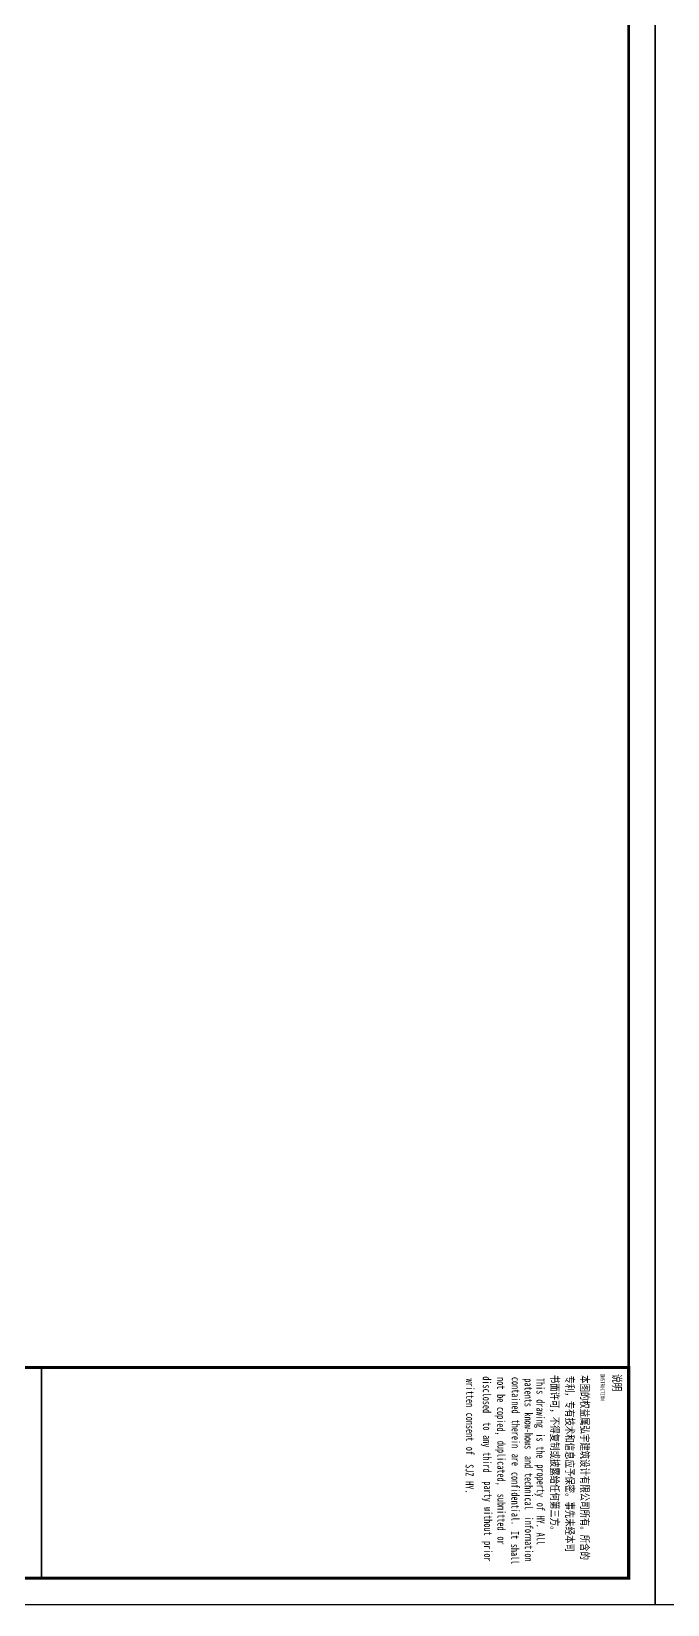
# Model space of a CAD drawing. Extents: x 39238 to 748440, y -374049 to 522939.
# Drawn here: x 727673 to 733707, y 211630 to 226562 of the extents above; entities that cross this region are included whole.
import ezdxf

# ---------------------------------------------------------------- set-up
doc = ezdxf.new("R2010")
doc.units = 0
doc.header["$LTSCALE"] = 1000
doc.header["$MEASUREMENT"] = 0
doc.layers.add('PUB_TITLE', color=7, linetype='Continuous')
doc.layers.add('TK', color=126, linetype='Continuous')
doc.styles.add('-宋体', font='', dxfattribs={"width": 0.8})
doc.styles.get('-宋体').set_extended_font_data('SimSun')

# ---------------------------------------------------------------- blocks, each defined once
blk = doc.blocks.new('jztq')
at = {"layer": 'TK'}
for p, q in [((256167, 240984), (256167, 288043)), ((264167, 276100), (256167, 276100)), ((256167, 276100), (264167, 276100))]:
    blk.add_line(p, q, dxfattribs=at)
at = {"layer": 'TK', "const_width": 118}
blk.add_lwpolyline([(256167, 298384), (264167, 298384), (264167, 240984), (256167, 240984)], close=True, dxfattribs=at)
at = {"layer": 'TK', "const_width": 40}
blk.add_lwpolyline([(256167, 276100), (264167, 276100)], dxfattribs=at)
at = {"layer": 'TK', "color": 9, "style": '-宋体', "width": 0.75}
blk.add_text('说明', height=312.7, dxfattribs=at).set_placement((256415, 297778))
at = {"layer": 'TK', "style": '-宋体', "width": 0.75}
for s, height, p in [('INSTRUCTION', 151.95, (256404, 297318)), ('本图的权益属弘宇建筑设计有限公司所有。所含的', 303.8, (256456, 296566)), ('专利，专有技术和信息应予保密。事先未经本司', 303.8, (256471, 295996)), ('书面许可，不得复制或披露给任何第三方。', 303.8, (256447, 295428)), ('This', 303.8, (256564, 294884)), ('drawing', 303.8, (257375, 294884)), ('is', 303.8, (258671, 294884)), ('the', 303.8, (259157, 294884)), ('property', 303.8, (259845, 294895)), ('of', 303.8, (261303, 294895)), ('HY.', 303.8, (261789, 294895)), ('All', 303.8, (262437, 294895)), ('patents', 303.8, (256578, 294432)), ('know-hows', 303.8, (257875, 294432)), ('and', 303.8, (259525, 294437)), ('technical', 303.8, (260173, 294437)), ('information', 303.8, (261831, 294443)), ('contained', 303.8, (256525, 293946)), ('therein', 303.8, (258145, 293946)), ('are', 303.8, (259441, 293946)), ('confidential.', 303.8, (260134, 293934)), ('It', 303.8, (262377, 293917)), ('shall', 303.8, (262863, 293917)), ('not', 303.8, (256533, 293386)), ('be', 303.8, (257181, 293386)), ('copied,', 303.8, (257667, 293386)), ('duplicated,', 303.8, (258951, 293400)), ('submitted', 303.8, (260962, 293402)), ('or', 303.8, (262582, 293402)), ('disclosed', 303.8, (256503, 292848)), ('to', 303.8, (258250, 292860)), ('any', 303.8, (258736, 292860)), ('third', 303.8, (259384, 292860)), ('party', 303.8, (260492, 292897)), ('without', 303.8, (261465, 292897)), ('prior', 303.8, (262761, 292897)), ('written', 303.8, (256587, 292215)), ('consent', 303.8, (257883, 292215)), ('of', 303.8, (259179, 292215)), ('SJZ', 303.8, (259838, 292193)), ('HY.', 303.8, (260486, 292193))]:
    blk.add_text(s, height=height, dxfattribs=at).set_placement(p)

msp = doc.modelspace()

# ---------------------------------------------------------------- linework, layer by layer
at = {"layer": 'PUB_TITLE'}
for points in [[(718740, 211630), (733590, 211630), (733590, 243155), (718740, 243155)], [(733590, 211630), (748440, 211630), (748440, 243155), (733590, 243155)]]:
    msp.add_lwpolyline(points, close=True, dxfattribs=at)
at = {"layer": 'PUB_TITLE', "const_width": 25}
msp.add_lwpolyline([(718990, 211880), (733340, 211880), (733340, 242530), (718990, 242530)], close=True, dxfattribs=at)

# ---------------------------------------------------------------- block references
at = {"xscale": 0.25, "yscale": 0.25, "zscale": 0.25, "rotation": 270}
msp.add_blockref('jztq', (658743, 277922), dxfattribs=at)

doc.saveas('drawing.dxf')
